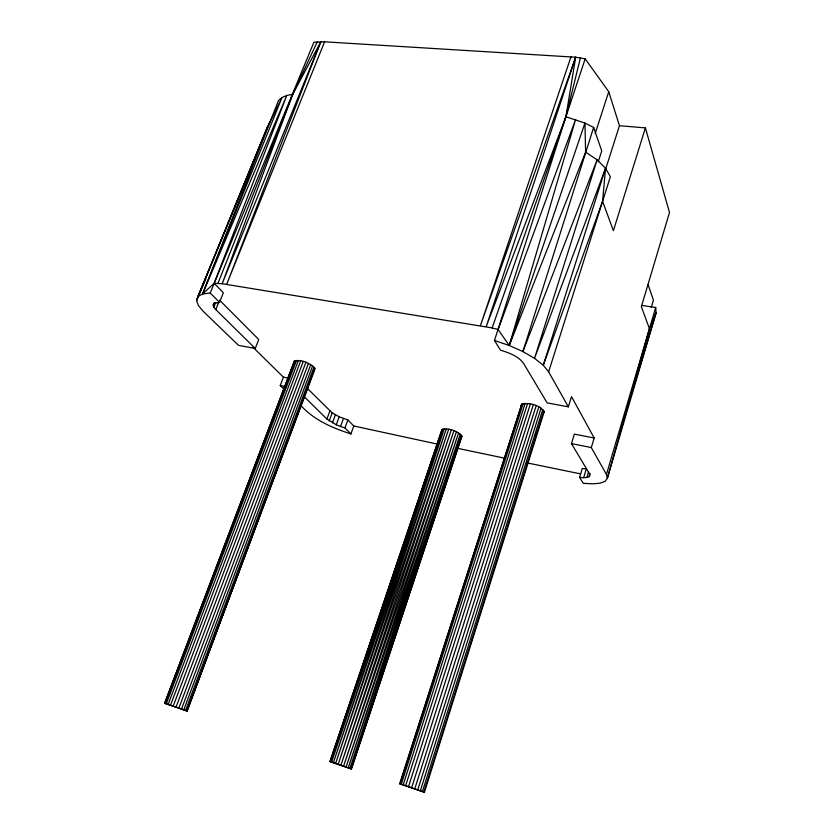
<?xml version="1.0" encoding="UTF-8"?>
<svg xmlns="http://www.w3.org/2000/svg" width="834" height="834" viewBox="0 0 834 834"><rect width="100%" height="100%" fill="white"/><g stroke="black" fill="none" stroke-linecap="round" stroke-linejoin="round"><path stroke-width="1.25" d="M585.187 58.839L565.911 116.75L494.479 340.481L500.483 350.144C508.761 352.751 517.758 355.826 523.283 362.926L547.135 402.874L568.35 406.825L548.626 371.828L543.278 365.24L602.586 201.328L605.557 168.239L597.113 159.826L585.604 152.122L584.936 123.078L565.911 116.75L575.668 57.223L585.187 58.839L608.747 91.698L619.454 125.715L605.63 169.166M294.339 361.153L164.642 703.281L165.486 703.604L187.087 711.089L314.793 368.169C309.925 363.061 301.282 359.058 294.339 361.153L164.642 703.281M219.582 300.177L258.748 339.532L255.256 348.476L238.534 345.359L203.277 311.363L198.409 305.567L196.553 300.511L197.929 296.55L202.558 293.975L214.14 283.31L222.157 283.716L492.143 327.929L565.911 116.75L580.412 57.9M641.805 305.442L655.701 307.475L656.056 312.906L649.446 328.679L607.329 478.351L605.14 481.322L600.126 483.188L592.672 483.856L583.268 483.334L579.588 477.402L582.257 468.552L586.323 468.823L583.654 477.705L579.588 477.402M651.302 307.402L653.439 300.177L648.039 284.571M654.909 314.699L656.056 312.906L607.329 478.351L606.454 474.452L655.701 307.475M583.654 477.705L586.875 477.465L588.543 471.898M586.875 477.465L589.023 476.725L590.024 473.368M606.454 474.452L591.306 447.566L594.183 438.006L571.509 396.619L568.35 406.825M624.239 418.168L626.105 411.975M628.356 404.542L629.472 400.831M630.973 395.879L656.056 312.906M589.023 476.725L589.94 475.505L589.544 473.9L571.457 443.615L574.365 434.128L594.183 438.006M619.454 125.715L645.401 127.904L613.397 230.695L602.586 201.328M605.557 168.239L534.531 358.328L597.113 159.826L522.918 351.573L509.251 345.474L584.936 123.078L593.62 127.425L522.918 351.573L534.531 358.328L543.278 365.24L605.557 168.239L610.373 176.725L548.626 371.828M424.412 792.3L544.206 411.704C539.827 405.043 529.444 402.426 521.834 404.042L399.684 783.699L424.527 792.3L399.684 783.699M417.761 789.819L538.837 406.846M420.357 790.747L541.089 408.107M422.431 791.497L542.798 409.4M535.72 435.567L536.888 431.835M423.849 792.029L543.862 410.62M411.652 787.692L533.312 404.698M414.79 788.776L536.189 405.678M403.208 784.804L525.17 403.354M405.668 785.638L527.62 403.5M408.545 786.618L530.393 403.948M598.259 161.775L601.752 150.902L593.62 127.425M400.028 783.856L521.834 404.042M401.331 784.189L523.21 403.541M595.195 133.534L608.747 91.698M415.134 575.356L351.093 768.865L329.972 761.515L351.375 768.938L461.911 436.078C457.47 430.813 448.671 427.717 441.999 429.531L329.972 761.515L422.629 489.151M422.473 553.171L452.654 461.953M459.18 442.228L460.41 438.538M324.603 41.815L226.681 284.331L320.84 41.7L292.765 94.221L286.771 95.462L281.975 97.578L278.504 100.497L202.558 293.975L210.199 293.005L313.907 42.211L324.603 41.815L575.668 57.223L486.222 326.594L565.911 116.75M350.968 768.76L461.431 435.129L349.905 768.364L460.305 434.055L348.258 767.77L458.585 432.909L346.11 767.009L456.406 431.783L343.618 766.123L453.904 430.751L340.929 765.185L451.267 429.885L338.218 764.246L448.671 429.239L335.664 763.36L446.294 428.874L333.423 762.599L444.303 428.801L331.64 762.005L442.844 429.02L330.431 761.619L441.999 429.531L442.333 431.23M570.988 56.806L480.447 325.531L575.668 57.223M300.678 405.293C313.834 420.055 332.495 427.998 350.926 433.93L353.783 425.986L347.851 419.919L339.209 416.76L332.172 412.882L307.402 388.415M350.926 433.93L344.953 427.936L340.564 426.497L343.472 418.491M344.953 427.936L347.851 419.919M340.564 426.497L336.29 424.777L339.209 416.76M336.29 424.777L326.918 419.054L329.868 410.995M329.232 420.92L332.172 412.882M332.432 422.869L335.362 414.842M585.604 152.122L509.251 345.474L498.117 329.534L575.596 119.481L509.251 345.474L494.479 340.481M317.264 41.836L292.765 94.221L222.157 283.716L320.84 41.7M187.087 711.089L314.793 368.169M186.816 711.027L314.939 369.076M164.507 703.198L178.872 708.097L308.434 363.447M178.872 708.097L181.499 709.025L310.728 364.646M181.499 709.025L183.761 709.838L312.625 365.886M183.761 709.838L185.513 710.474L314.011 367.085M173.201 706.117L303.263 361.456M176.047 707.107L305.89 362.352M165.08 703.364L295.132 360.611M166.32 703.771L296.518 360.361M168.176 704.386L298.426 360.424M170.522 705.189L300.72 360.799M283.946 389.144L280.224 385.558L283.414 377.177L253.067 347.33M217.966 283.372L292.765 94.221M255.256 348.476L215.777 309.591L213.806 307.152L215.714 302.429M215.777 309.591L218.633 302.534M213.806 307.152L213.181 305.067L213.963 303.503L219.509 302.325L223.376 292.744L214.14 283.31L286.771 95.462L202.558 293.975L281.975 97.578L267.099 127.863L197.929 296.55L269.591 122.264M213.181 305.067L214.14 302.7M267.099 127.863L196.553 300.511L205.8 279.036M543.831 412.59L544.206 411.704M460.816 437.308L461.911 436.078L351.375 768.938M580.631 473.889L527.182 462.922M283.414 377.177L288.303 378.136M280.224 385.558L285.113 386.538M571.457 443.615L591.306 447.566M437.047 444.032L353.783 425.986M457.366 448.285L505.602 458.398M492.143 327.929L498.117 329.534M185.513 710.474L186.639 710.902M304.285 396.755L326.918 419.054M210.199 293.005L219.509 302.325M649.446 328.679L641.356 306.714L669.494 212.472L645.401 127.904M521.156 404.813L521.187 405.814"/></g></svg>
